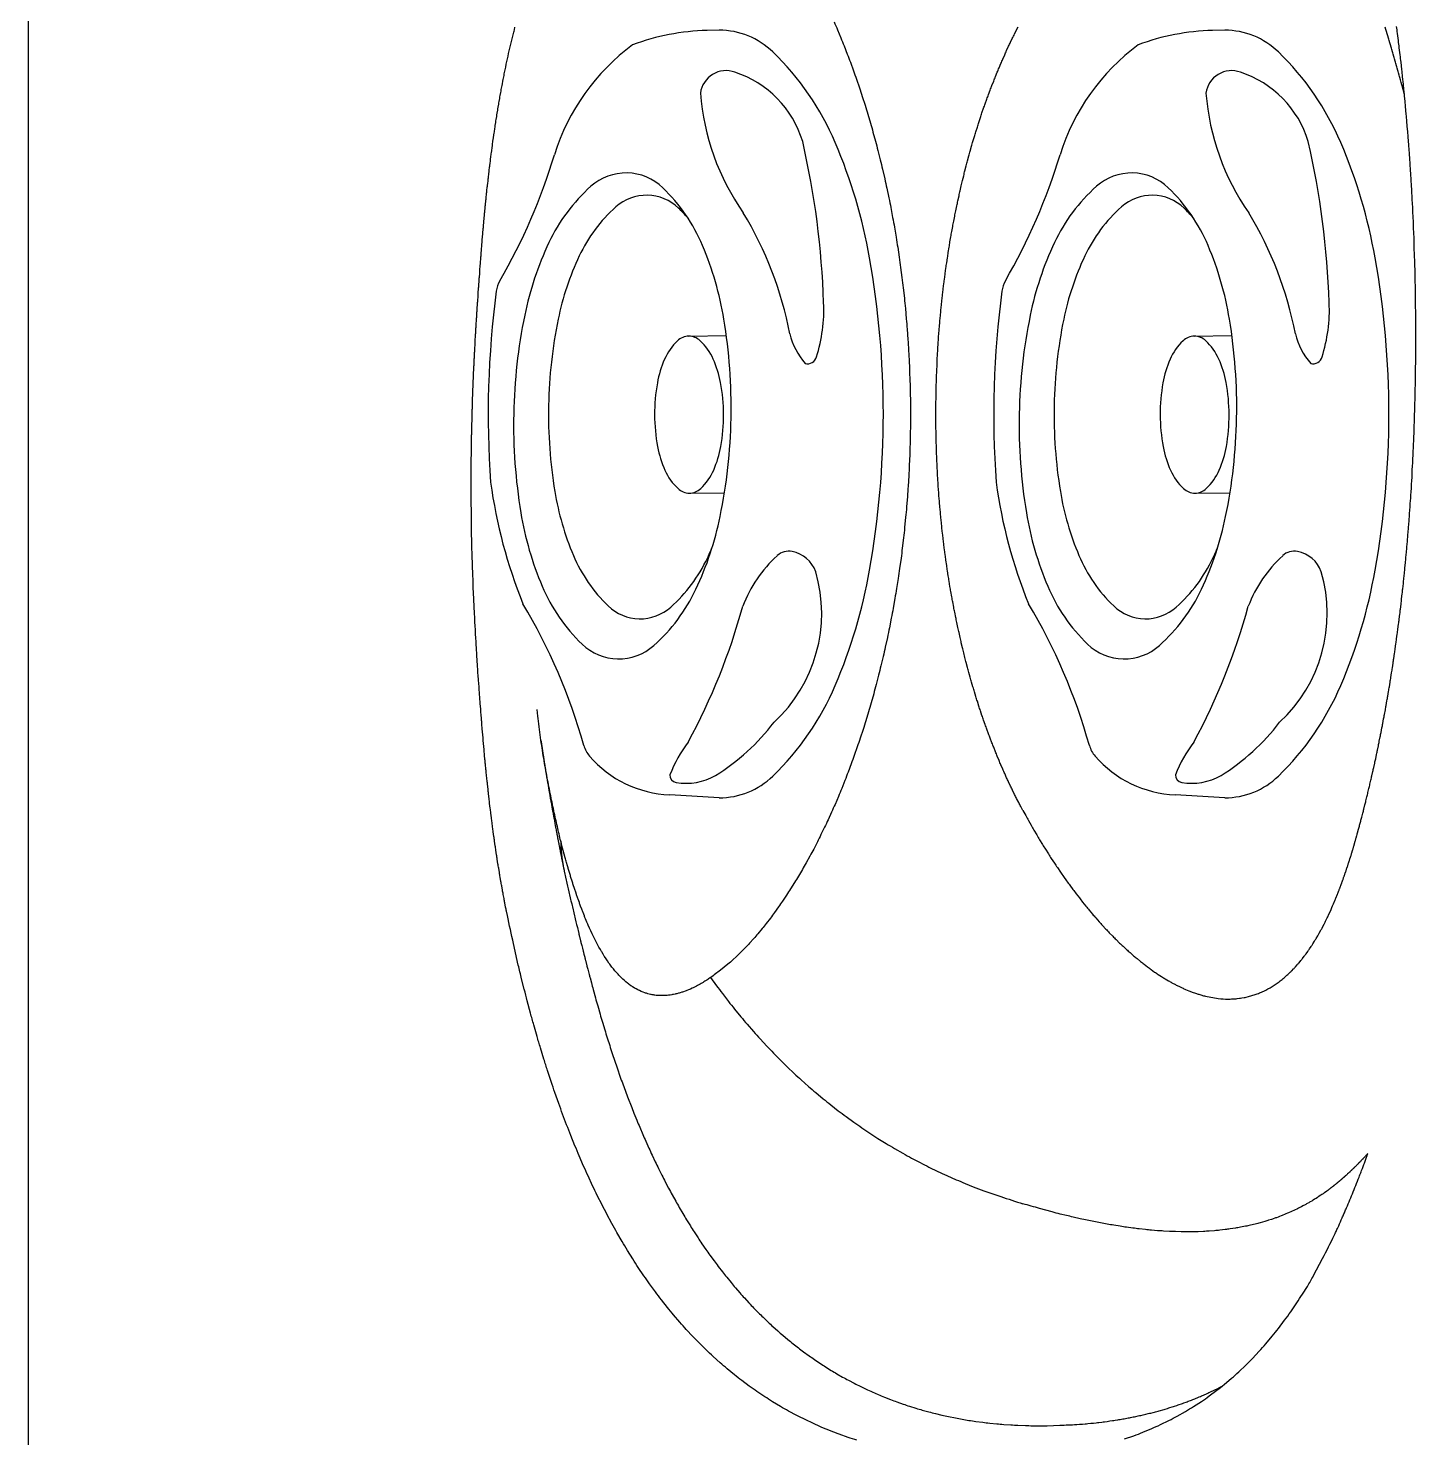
# Model space of a CAD drawing. Extents: x 649 to 723, y 631 to 778.
# Drawn here: x 707.83 to 716.15, y 678.06 to 686.51 of the extents above; entities that cross this region are included whole.
import ezdxf

# ---------------------------------------------------------------- set-up
doc = ezdxf.new("R2010")
doc.units = 0
doc.header["$MEASUREMENT"] = 0
doc.layers.add('1', color=4, linetype='Continuous')
doc.layers.add('204', color=7, linetype='Continuous')

# ---------------------------------------------------------------- blocks, each defined once
blk = doc.blocks.new('STANDARD')
at = {"layer": '1', "color": 2}
for p, q in [((0.9838, 2.3), (1.2802, 2.2819)), ((1.1624, 0.474), (0.9524, 0.4719)), ((1.1661, -0.4662), (0.9409, -0.4712)), ((0.9838, -2.3), (1.0564, -2.2984))]:
    blk.add_line(p, q, dxfattribs=at)
blk.add_lwpolyline([(0.9838, 2.3, 0.194738), (0.6622, 2.1698, 0.099647), (0.2882, 1.6263, 0.057272), (0.0823, 0.9358, 0.043868), (0, 0, 0.043868), (0.0823, -0.9358, 0.057272), (0.2882, -1.6263, 0.099647), (0.6622, -2.1698, 0.194738), (0.9838, -2.3, 0.194738)], format="xyb", dxfattribs=at)
for points in [[(1.5358, -1.4446, 0.188918), (1.7526, -1.3645, 0.101146), (2.0048, -1.0271, 0.059435), (2.1497, -0.5916, 0.045845), (2.2156, -0.0012, 0.045845), (2.1728, 0.5914, 0.059435), (2.0448, 1.0322, 0.101146), (1.806, 1.3791, 0.188918), (1.5924, 1.4676, 0.188918), (1.3756, 1.3875, 0.101146), (1.1234, 1.0501, 0.059435), (0.9784, 0.6147, 0.045845), (0.9126, 0.0242, 0.045845), (0.9554, -0.5684, 0.059435), (1.0834, -1.0092, 0.101146), (1.3222, -1.3561, 0.188918)], [(1.1661, -0.4662, 0.191184), (1.234, -0.439, 0.100578), (1.3118, -0.328, 0.058587), (1.3545, -0.1865, 0.045064), (1.371, 0.0047, 0.045064), (1.353, 0.1957, 0.058587), (1.3091, 0.3369, 0.100578), (1.2305, 0.4473, 0.191184), (1.1624, 0.474, 0.191184), (1.0945, 0.4467, 0.100578), (1.0168, 0.3357, 0.058587), (0.9741, 0.1942, 0.045064), (0.9576, 0.0031, 0.045064), (0.9756, -0.188, 0.058587), (1.0195, -0.3291, 0.100578), (1.098, -0.4395, 0.191184)]]:
    blk.add_lwpolyline(points, format="xyb", close=True, dxfattribs=at)
at = {"layer": '1', "color": 3}
for points in [[(1.414, -1.311, 0.188918), (1.603, -1.2411, 0.101146), (1.8228, -0.9471, 0.059435), (1.9491, -0.5676, 0.045845), (2.0065, -0.0529, 0.045845), (1.9692, 0.4635, 0.059435), (1.8577, 0.8477, 0.101146), (1.6495, 1.1501, 0.188918), (1.4634, 1.2272, 0.188918), (1.2744, 1.1574, 0.101146), (1.0546, 0.8633, 0.010554), (1.0256, 0.7982, 0.045845)], [(1.1723, -1.1755, 0.021992), (1.2279, -1.2338, 0.188918), (1.414, -1.311, 0.188918)]]:
    blk.add_lwpolyline(points, format="xyb", dxfattribs=at)
at = {"layer": '1', "color": 2}
for centre, radius, start, end in [((1.2541, 1.6133), 0.6691, 40.77565, 87.75995), ((1.6337, 1.9407), 0.1679, 15.68498, 40.77565), ((5.1745, 2.9349), 3.5099, 195.68498, 210.81775), ((-0.6516, -0.0012), 3.0334, 7.77612, 22.03331), ((-3.2837, 0.004), 5.6521, 352.47286, 4.11212), ((2.1532, -0.7145), 0.1679, 329.90404, 352.47286), ((5.3779, -2.5834), 3.5592, 149.90404, 163.18483), ((0.7289, -1.1667), 1.3009, 306.49977, 342.69061), ((1.0257, -0.9378), 1.361, 271.29259, 290.51727)]:
    blk.add_arc(centre, radius, start, end, dxfattribs=at)
at = {"layer": '1', "color": 3}
for centre, radius, start, end in [((1.1834, 1.8467), 0.3663, 80.8518, 118.96247), ((1.2353, 2.1649), 0.0439, 357.83411, 81.7245), ((1.7243, 1.0252), 1.349, 122.16897, 142.43552), ((0.568, 2.4306), 0.7597, 322.26635, 339.39398), ((4.5622, 0.1322), 3.857, 151.61636, 164.66232), ((1.2583, 1.1951), 0.8888, 132.7569, 196.30256), ((0.0948, 1.4386), 0.8007, 312.57537, 339.05229), ((0.5826, 1.0083), 0.1881, 199.47515, 259.1487), ((0.5666, 0.925), 0.1033, 259.1487, 312.57537), ((0.4531, -0.3553), 0.0541, 73.58712, 165.66265), ((0.1602, -0.5755), 0.411, 13.29258, 41.4318), ((1.2874, -0.6249), 0.9307, 162.29877, 182.61808), ((2.7308, -0.0601), 2.211, 190.97373, 211.20979), ((5.4173, -0.4995), 5.0624, 181.90158, 192.94063), ((-0.3427, -2.0335), 1.4433, 4.40009, 34.99068), ((1.0851, -1.4508), 0.6287, 196.86234, 251.90472), ((0.9429, -1.9029), 0.1548, 249.9578, 352.6608)]:
    blk.add_arc(centre, radius, start, end, dxfattribs=at)
blk = doc.blocks.new('2010PRODIGY')
at = {"layer": '1'}
blk.add_line((58.8178, 48.2417), (58.8178, 24.9762), dxfattribs=at)
at = {"layer": '204', "color": 3, "linetype": 'Continuous'}
for points in [[(63.6484, 39.0825, -0.002973), (63.6687, 39.0354), (63.6886, 38.9877, -0.00287), (63.7081, 38.9394), (63.7272, 38.8904, -0.002765), (63.746, 38.8408), (63.7644, 38.7905, -0.002704), (63.7823, 38.7396), (63.7999, 38.6882, -0.002643), (63.8171, 38.6361), (63.8338, 38.5835, -0.002592), (63.8501, 38.5303), (63.866, 38.4765, -0.002548), (63.8814, 38.4222), (63.8964, 38.3674, -0.002511), (63.9109, 38.312), (63.925, 38.2562, -0.002481), (63.9386, 38.1998), (63.9517, 38.143, -0.002456), (63.9644, 38.0857), (63.9765, 38.0279, -0.002437), (63.9882, 37.9697), (63.9993, 37.911, -0.002423), (64.0099, 37.8519), (64.02, 37.7924, -0.002414), (64.0296, 37.7325), (64.0386, 37.6723, -0.002409), (64.0472, 37.6116), (64.0551, 37.5506, -0.002399), (64.0625, 37.4893), (64.0693, 37.4277, -0.002373), (64.0755, 37.366), (64.0812, 37.304, -0.002357), (64.0863, 37.2418), (64.0908, 37.1795, -0.00235), (64.0948, 37.117), (64.0981, 37.0544, -0.002351), (64.1009, 36.9917), (64.103, 36.9289, -0.002359), (64.1046, 36.866), (64.1056, 36.8031, -0.002372), (64.106, 36.7402), (64.1057, 36.6773, -0.002367), (64.1049, 36.6143), (64.1035, 36.5515, -0.002351), (64.1015, 36.4887), (64.0989, 36.4259, -0.002348), (64.0957, 36.3633), (64.0919, 36.3008, -0.002351), (64.0876, 36.2385), (64.0826, 36.1763, -0.002362), (64.0771, 36.1143), (64.071, 36.0525, -0.002381), (64.0644, 35.9909), (64.0571, 35.9296, -0.002399), (64.0493, 35.8686), (64.041, 35.8079, -0.002396), (64.0321, 35.7476), (64.0226, 35.6877, -0.002398), (64.0127, 35.6282), (64.0022, 35.569, -0.002406), (63.9912, 35.5103), (63.9797, 35.452, -0.002418), (63.9677, 35.3941), (63.9552, 35.3366, -0.002436), (63.9422, 35.2797), (63.9287, 35.2231, -0.00246), (63.9148, 35.1671), (63.9004, 35.1116, -0.00249), (63.8855, 35.0566), (63.8702, 35.0021, -0.002527), (63.8544, 34.9481), (63.8382, 34.8947, -0.002571), (63.8216, 34.8419), (63.8045, 34.7896, -0.002623), (63.7871, 34.7379), (63.7692, 34.6869, -0.002684), (63.7509, 34.6364), (63.7322, 34.5866, -0.002754), (63.7132, 34.5374), (63.6937, 34.4888, -0.002828), (63.6739, 34.4409), (63.6537, 34.3938, -0.002896), (63.6332, 34.3473), (63.6124, 34.3016, -0.002984), (63.5912, 34.2566), (63.5697, 34.2123, -0.003086), (63.548, 34.1688), (63.5259, 34.1261, -0.003205), (63.5035, 34.0842), (63.4809, 34.0431, -0.003343), (63.458, 34.0029), (63.4348, 33.9635, -0.003503), (63.4114, 33.9249), (63.3878, 33.8872, -0.003686), (63.3639, 33.8504), (63.3399, 33.8145, -0.003898), (63.3156, 33.7795), (63.2911, 33.7454, -0.004139), (63.2665, 33.7122), (63.2417, 33.6801, -0.004427), (63.2167, 33.6489), (63.1915, 33.6186, -0.004711), (63.1662, 33.5894), (63.141, 33.5614, -0.005214), (63.1153, 33.5341), (63.0888, 33.5073, -0.005154), (63.0639, 33.4829), (63.0413, 33.4612, -0.007658), (63.0121, 33.436), (62.967, 33.4003, -0.007518), (62.9078, 33.3555)], [(67.1349, 37.1963), (67.1348, 37.2451, 0.000746), (67.1346, 37.2939), (67.1342, 37.3426, 0.000747), (67.1337, 37.3913), (67.133, 37.4399, 0.00075), (67.1322, 37.4886), (67.1313, 37.5371, 0.000754), (67.1302, 37.5856), (67.1289, 37.6341, 0.000759), (67.1275, 37.6825), (67.126, 37.7308, 0.000765), (67.1243, 37.779), (67.1225, 37.8272, 0.000771), (67.1205, 37.8752), (67.1184, 37.9232, 0.000776), (67.1161, 37.971), (67.1137, 38.0187, 0.000781), (67.1111, 38.0661), (67.1085, 38.1134, 0.000795), (67.1056, 38.1605), (67.1027, 38.2074, 0.000809), (67.0995, 38.2541), (67.0963, 38.3006, 0.000824), (67.0929, 38.3469), (67.0894, 38.393, 0.000841), (67.0857, 38.4389), (67.0819, 38.4846, 0.000859), (67.0779, 38.53), (67.0738, 38.5752, 0.000878), (67.0696, 38.6202), (67.0652, 38.665, 0.000899), (67.0607, 38.7095), (67.056, 38.7537, 0.000922), (67.0512, 38.7977), (67.0463, 38.8415, 0.000946), (67.0412, 38.885), (67.036, 38.9282, 0.000972), (67.0307, 38.9712), (67.0252, 39.0139, 0.001), (67.0195, 39.0563)], [(67.0669, 38.6477), (67.063, 38.6624, 0.000347), (67.0591, 38.6771), (67.0552, 38.6916, 0.000352), (67.0513, 38.7062), (67.0474, 38.7207, 0.000356), (67.0435, 38.7351), (67.0395, 38.7495, 0.000361), (67.0356, 38.7638), (67.0316, 38.7781, 0.000366), (67.0277, 38.7923), (67.0237, 38.8065, 0.000371), (67.0197, 38.8206), (67.0158, 38.8346, 0.000377), (67.0118, 38.8486), (67.0078, 38.8626, 0.000382), (67.0038, 38.8765), (66.9998, 38.8903, 0.000388), (66.9957, 38.9041), (66.9917, 38.9178, 0.000396), (66.9877, 38.9314), (66.9837, 38.945, 0.000411), (66.9796, 38.9585), (66.9756, 38.9719, 0.000426), (66.9716, 38.9852), (66.9675, 38.9985, 0.000442), (66.9635, 39.0117), (66.9595, 39.0248, 0.000459), (66.9554, 39.0378), (66.9514, 39.0508, 0.000476)], [(61.5396, 37.7746), (61.5414, 37.7966, -0.000423), (61.5432, 37.8184), (61.5451, 37.8401, -0.000431), (61.547, 37.8617), (61.5489, 37.8832, -0.000441), (61.5508, 37.9046), (61.5528, 37.9259, -0.000451), (61.5548, 37.9471), (61.5568, 37.9682, -0.000461), (61.5589, 37.9892), (61.561, 38.0101, -0.000471), (61.5631, 38.0309), (61.5653, 38.0515, -0.000482), (61.5675, 38.0721), (61.5697, 38.0925, -0.000492), (61.5719, 38.1129), (61.5742, 38.1332, -0.000503), (61.5765, 38.1533), (61.5788, 38.1734, -0.000514), (61.5812, 38.1933), (61.5836, 38.2131, -0.000526), (61.586, 38.2329), (61.5885, 38.2525, -0.000537), (61.5909, 38.2721), (61.5935, 38.2915, -0.000549), (61.596, 38.3108), (61.5986, 38.3301, -0.000561), (61.6012, 38.3492), (61.6038, 38.3682, -0.000573), (61.6065, 38.3872), (61.6092, 38.406, -0.000586), (61.6119, 38.4247), (61.6147, 38.4434, -0.000599), (61.6175, 38.4619), (61.6203, 38.4804, -0.000612), (61.6232, 38.4987), (61.6261, 38.517, -0.000625), (61.629, 38.5351), (61.6319, 38.5532, -0.000638), (61.6349, 38.5711), (61.6379, 38.589, -0.000652), (61.641, 38.6067), (61.644, 38.6244, -0.000666), (61.6472, 38.642), (61.6503, 38.6595, -0.00068), (61.6535, 38.6769), (61.6567, 38.6941, -0.000695), (61.6599, 38.7113), (61.6632, 38.7284, -0.000709), (61.6665, 38.7454), (61.6698, 38.7624, -0.000724), (61.6732, 38.7792), (61.6766, 38.7959, -0.00074), (61.6801, 38.8125), (61.6835, 38.8291, -0.000755), (61.687, 38.8455), (61.6906, 38.8619, -0.000771), (61.6941, 38.8782), (61.6977, 38.8943, -0.000787), (61.7014, 38.9104), (61.705, 38.9264, -0.000803), (61.7087, 38.9423), (61.7125, 38.9581, -0.000819), (61.7163, 38.9739), (61.7201, 38.9895, -0.000835), (61.7239, 39.005), (61.7278, 39.0205, -0.000854), (61.7317, 39.0359), (61.7356, 39.0512, -0.000864)], [(64.7804, 34.3562), (64.7676, 34.3801, -0.002099), (64.755, 34.4043), (64.7425, 34.4286, -0.002067), (64.7302, 34.4532), (64.718, 34.4779, -0.002021), (64.706, 34.5028), (64.6941, 34.5279, -0.00198), (64.6824, 34.5533), (64.6709, 34.5788, -0.00194), (64.6595, 34.6045), (64.6482, 34.6304, -0.001901), (64.6371, 34.6564), (64.6262, 34.6827, -0.001863), (64.6154, 34.7091), (64.6048, 34.7357, -0.001827), (64.5943, 34.7625), (64.584, 34.7895, -0.001791), (64.5738, 34.8167), (64.5638, 34.844, -0.001757), (64.554, 34.8715), (64.5443, 34.8992, -0.001724), (64.5347, 34.927), (64.5253, 34.955, -0.001692), (64.5161, 34.9832), (64.507, 35.0115, -0.001661), (64.4981, 35.04), (64.4893, 35.0687, -0.00163), (64.4807, 35.0975), (64.4723, 35.1264, -0.001602), (64.464, 35.1555), (64.4559, 35.1847, -0.001575), (64.448, 35.2141), (64.4402, 35.2435, -0.00155), (64.4326, 35.2731), (64.4251, 35.3028, -0.001525), (64.4178, 35.3327), (64.4107, 35.3627, -0.001502), (64.4037, 35.3928), (64.3969, 35.423, -0.001479), (64.3902, 35.4533), (64.3838, 35.4837, -0.001458), (64.3774, 35.5143), (64.3713, 35.5449, -0.001437), (64.3653, 35.5757), (64.3594, 35.6066, -0.001418), (64.3538, 35.6376), (64.3482, 35.6687, -0.0014), (64.3429, 35.6998), (64.3377, 35.7311, -0.001382), (64.3327, 35.7625), (64.3278, 35.794, -0.001366), (64.3231, 35.8255), (64.3186, 35.8572, -0.00135), (64.3142, 35.8889), (64.31, 35.9208, -0.001337), (64.3059, 35.9527), (64.3021, 35.9846, -0.001327), (64.2984, 36.0167), (64.2948, 36.0487, -0.001315), (64.2914, 36.0809), (64.2882, 36.1131, -0.001305), (64.2851, 36.1454), (64.2822, 36.1777, -0.001295), (64.2795, 36.21), (64.277, 36.2425, -0.001287), (64.2746, 36.2749), (64.2723, 36.3074, -0.001279), (64.2703, 36.34), (64.2684, 36.3726, -0.001272), (64.2666, 36.4052), (64.2651, 36.4378, -0.001267), (64.2636, 36.4705), (64.2624, 36.5032, -0.001263), (64.2613, 36.5359), (64.2604, 36.5686, -0.00126), (64.2597, 36.6013), (64.2591, 36.6341, -0.001258), (64.2587, 36.6668), (64.2584, 36.6996, -0.001256), (64.2584, 36.7324), (64.2585, 36.7651, -0.001255), (64.2587, 36.7979), (64.2591, 36.8307, -0.001253), (64.2597, 36.8634), (64.2604, 36.8961, -0.001256), (64.2614, 36.9289), (64.2624, 36.9615, -0.00126), (64.2637, 36.9942), (64.2651, 37.0268, -0.001264), (64.2666, 37.0594), (64.2684, 37.092, -0.00127), (64.2703, 37.1245), (64.2723, 37.157, -0.001276), (64.2746, 37.1894), (64.277, 37.2218, -0.001283), (64.2795, 37.2542), (64.2822, 37.2865, -0.001291), (64.2851, 37.3188), (64.2882, 37.351, -0.0013), (64.2914, 37.3831), (64.2948, 37.4153, -0.001309), (64.2983, 37.4473), (64.302, 37.4793, -0.00132), (64.3059, 37.5112), (64.31, 37.5431, -0.001331), (64.3142, 37.5749), (64.3185, 37.6066, -0.001343), (64.3231, 37.6383), (64.3278, 37.6699, -0.001356), (64.3327, 37.7014), (64.3377, 37.7328, -0.001374), (64.3429, 37.7641), (64.3482, 37.7953, -0.001391), (64.3537, 37.8264), (64.3594, 37.8574, -0.001409), (64.3653, 37.8883), (64.3713, 37.9191, -0.001428), (64.3774, 37.9498), (64.3838, 37.9804, -0.001448), (64.3903, 38.0108), (64.3969, 38.0412, -0.001469), (64.4037, 38.0714), (64.4107, 38.1015, -0.00149), (64.4178, 38.1315), (64.4251, 38.1613, -0.001513), (64.4326, 38.1911), (64.4402, 38.2207, -0.001537), (64.448, 38.2502), (64.456, 38.2795, -0.001563), (64.4641, 38.3087), (64.4724, 38.3378, -0.001589), (64.4808, 38.3667), (64.4894, 38.3955, -0.001616), (64.4982, 38.4242), (64.5071, 38.4527, -0.001647), (64.5161, 38.481), (64.5254, 38.5092, -0.001676), (64.5347, 38.5372), (64.5443, 38.565, -0.001708), (64.554, 38.5927), (64.5638, 38.6201, -0.00174), (64.5738, 38.6475), (64.584, 38.6746, -0.001774), (64.5943, 38.7016), (64.6048, 38.7284, -0.001807), (64.6154, 38.755), (64.6262, 38.7814, -0.001848), (64.6371, 38.8077), (64.6482, 38.8338, -0.001869), (64.6595, 38.8596), (64.6707, 38.8851, -0.001964), (64.6824, 38.9108), (64.6945, 38.9369, -0.001817), (64.706, 38.9613), (64.7164, 38.9832, -0.002602), (64.7302, 39.0109), (64.7518, 39.0531, -0.002266)], [(61.473, 36.31), (61.473, 36.3358, -0.00044), (61.473, 36.3616), (61.4732, 36.3874, -0.00044), (61.4733, 36.4132), (61.4735, 36.439, -0.000435), (61.4738, 36.4648), (61.4741, 36.4906, -0.000431), (61.4744, 36.5163), (61.4748, 36.5421, -0.000428), (61.4752, 36.5679), (61.4757, 36.5936, -0.000424), (61.4762, 36.6193), (61.4768, 36.645, -0.000421), (61.4774, 36.6707), (61.478, 36.6964, -0.000417), (61.4787, 36.7221), (61.4794, 36.7477, -0.000414), (61.4802, 36.7734), (61.481, 36.799, -0.000411), (61.4819, 36.8246), (61.4828, 36.8501, -0.000415), (61.4837, 36.8756), (61.4847, 36.901, -0.000406), (61.4857, 36.9263), (61.4867, 36.9515, -0.000393), (61.4878, 36.9767), (61.4889, 37.0017, -0.000381), (61.4901, 37.0267), (61.4913, 37.0516, -0.000369), (61.4925, 37.0764), (61.4938, 37.1011, -0.000356), (61.495, 37.1257), (61.4964, 37.1502, -0.000344), (61.4977, 37.1747), (61.4991, 37.199, -0.000331), (61.5005, 37.2233), (61.5019, 37.2474, -0.000318), (61.5033, 37.2715), (61.5048, 37.2954, -0.000305), (61.5063, 37.3193), (61.5078, 37.3431, -0.000292), (61.5093, 37.3667), (61.5109, 37.3903, -0.000279), (61.5125, 37.4138), (61.5141, 37.4371, -0.000265), (61.5157, 37.4604), (61.5173, 37.4836, -0.000252), (61.5189, 37.5066), (61.5206, 37.5296, -0.000237), (61.5223, 37.5524), (61.524, 37.5749, -0.000228), (61.5257, 37.5977), (61.5274, 37.6209, -0.000196), (61.5291, 37.6426), (61.5306, 37.6622, -0.000249), (61.5326, 37.6871), (61.5356, 37.7251, -0.000194), (61.5396, 37.7746)], [(66.7855, 34.2223), (66.7919, 34.2459, 0.00031), (66.7983, 34.2696), (66.8047, 34.2935, 0.000298), (66.8111, 34.3175), (66.8174, 34.3416, 0.001303), (66.8236, 34.3659), (66.8298, 34.3903, 0.000614), (66.8359, 34.4148), (66.842, 34.4395, 0.000827), (66.848, 34.4642), (66.854, 34.4891, 0.000768), (66.8599, 34.5142), (66.8658, 34.5393, 0.000776), (66.8716, 34.5646), (66.8773, 34.5901, 0.000767), (66.883, 34.6156), (66.8887, 34.6413, 0.000763), (66.8943, 34.6671), (66.8998, 34.6931, 0.000757), (66.9053, 34.7191), (66.9108, 34.7454, 0.000752), (66.9162, 34.7717), (66.9215, 34.7982, 0.000747), (66.9268, 34.8248), (66.932, 34.8515, 0.000741), (66.9371, 34.8784), (66.9422, 34.9054, 0.000736), (66.9473, 34.9325), (66.9523, 34.9598, 0.00073), (66.9572, 34.9872), (66.962, 35.0148, 0.000725), (66.9669, 35.0424), (66.9716, 35.0703, 0.00072), (66.9763, 35.0982), (66.9809, 35.1263, 0.000714), (66.9855, 35.1545), (66.99, 35.1829, 0.000709), (66.9944, 35.2114), (66.9988, 35.24, 0.000704), (67.0031, 35.2688), (67.0074, 35.2977, 0.000699), (67.0116, 35.3267), (67.0157, 35.3559, 0.000693), (67.0198, 35.3852), (67.0238, 35.4147, 0.000688), (67.0277, 35.4443), (67.0316, 35.474, 0.000683), (67.0354, 35.5039), (67.0392, 35.534, 0.000678), (67.0429, 35.5641), (67.0465, 35.5944, 0.000672), (67.05, 35.6249), (67.0535, 35.6555, 0.000667), (67.0569, 35.6862), (67.0603, 35.7171, 0.000662), (67.0635, 35.7481), (67.0668, 35.7793, 0.000657), (67.0699, 35.8106), (67.073, 35.842, 0.000652), (67.076, 35.8736), (67.0789, 35.9053, 0.000647), (67.0818, 35.9372), (67.0846, 35.9692, 0.000642), (67.0873, 36.0014), (67.0899, 36.0337, 0.000635), (67.0925, 36.0661), (67.095, 36.0985, 0.000626), (67.0974, 36.131), (67.0998, 36.1636, 0.000618), (67.102, 36.1962), (67.1042, 36.2288, 0.000612), (67.1063, 36.2615), (67.1083, 36.2942, 0.000605), (67.1103, 36.327), (67.1122, 36.3599, 0.000598), (67.114, 36.3927), (67.1157, 36.4257, 0.000591), (67.1173, 36.4587), (67.1189, 36.4917, 0.000585), (67.1204, 36.5248), (67.1218, 36.5579, 0.000578), (67.1232, 36.5911), (67.1245, 36.6243, 0.000572), (67.1257, 36.6576), (67.1268, 36.6909, 0.000565), (67.1278, 36.7243), (67.1288, 36.7577, 0.00056), (67.1297, 36.7912), (67.1305, 36.8247, 0.000549), (67.1313, 36.8582), (67.132, 36.8916, 0.000559), (67.1326, 36.9255), (67.1331, 36.9602, 0.0005), (67.1336, 36.9929), (67.134, 37.0225, 0.000698), (67.1343, 37.0605), (67.1346, 37.1193, 0.000578), (67.1349, 37.1963)], [(61.5396, 34.8454), (61.5372, 34.8747, -0.000234), (61.5348, 34.9045), (61.5324, 34.9347, -0.000222), (61.53, 34.9653), (61.5276, 34.9963, -0.000277), (61.5252, 35.0276), (61.5228, 35.0594, -0.000312), (61.5205, 35.0916), (61.5181, 35.1241, -0.000349), (61.5158, 35.1571), (61.5135, 35.1904, -0.000383), (61.5112, 35.2241), (61.509, 35.2582, -0.000415), (61.5067, 35.2926), (61.5046, 35.3275, -0.000446), (61.5024, 35.3627), (61.5003, 35.3982, -0.000475), (61.4983, 35.4341), (61.4963, 35.4704, -0.000503), (61.4944, 35.507), (61.4925, 35.544, -0.00053), (61.4907, 35.5814), (61.4889, 35.619, -0.000556), (61.4873, 35.6571), (61.4857, 35.6955, -0.00058), (61.4841, 35.7342), (61.4827, 35.7732, -0.000606), (61.4813, 35.8126), (61.4801, 35.8524, -0.000623), (61.4789, 35.8923), (61.4778, 35.9323, -0.000669), (61.4768, 35.9733), (61.4759, 36.0157, -0.000619), (61.4752, 36.0557), (61.4745, 36.0919, -0.000926), (61.474, 36.1392), (61.4734, 36.2129, -0.000788), (61.473, 36.31)], [(61.6898, 33.7283), (61.6847, 33.7532, -0.001027), (61.6797, 33.7782), (61.6748, 33.8034, -0.001002), (61.6699, 33.8288), (61.6652, 33.8543, -0.000964), (61.6604, 33.88), (61.6558, 33.9059, -0.000931), (61.6512, 33.9319), (61.6467, 33.9581, -0.000899), (61.6423, 33.9845), (61.6379, 34.0111, -0.000868), (61.6336, 34.0378), (61.6294, 34.0646, -0.000839), (61.6252, 34.0916), (61.6211, 34.1188, -0.000811), (61.6171, 34.1462), (61.6131, 34.1736, -0.000784), (61.6093, 34.2013), (61.6054, 34.2291, -0.000759), (61.6017, 34.257), (61.598, 34.2851, -0.000735), (61.5943, 34.3134), (61.5908, 34.3417, -0.000712), (61.5872, 34.3703), (61.5838, 34.399, -0.000689), (61.5804, 34.4278), (61.5771, 34.4567, -0.000669), (61.5739, 34.4858), (61.5707, 34.5151, -0.000643), (61.5675, 34.5444), (61.5645, 34.5737, -0.000643), (61.5615, 34.6036), (61.5584, 34.6343, -0.000564), (61.5556, 34.6633), (61.5531, 34.6895, -0.000775), (61.55, 34.7235), (61.5455, 34.7761, -0.000624), (61.5396, 34.8454)], [(61.8919, 34.7745), (61.8929, 34.7673, 0.000251), (61.894, 34.7601), (61.895, 34.7529, 0.000252), (61.896, 34.7458), (61.8971, 34.7386, 0.000189), (61.8982, 34.7314), (61.8992, 34.7242, 0.000214), (61.9003, 34.717), (61.9014, 34.7098, 0.000208), (61.9025, 34.7026), (61.9035, 34.6955, 0.000197), (61.9046, 34.6883), (61.9057, 34.6811, 0.000187), (61.9068, 34.6739), (61.908, 34.6668, 0.000179), (61.9091, 34.6596), (61.9102, 34.6524, 0.000177), (61.9113, 34.6452), (61.9125, 34.6381, 0.000176), (61.9136, 34.6309), (61.9147, 34.6237, 0.000174), (61.9159, 34.6166), (61.917, 34.6094, 0.000173), (61.9182, 34.6022), (61.9193, 34.5951, 0.000172), (61.9205, 34.5879), (61.9217, 34.5808, 0.00017), (61.9229, 34.5736), (61.924, 34.5665, 0.000166), (61.9252, 34.5593), (61.9264, 34.5522, 0.000162), (61.9276, 34.545), (61.9288, 34.5379, 0.000158), (61.93, 34.5307), (61.9312, 34.5236, 0.000154), (61.9324, 34.5165), (61.9336, 34.5093, 0.00015), (61.9348, 34.5022), (61.9361, 34.4951, 0.000146), (61.9373, 34.488), (61.9385, 34.4808, 0.000142), (61.9397, 34.4737), (61.941, 34.4666, 0.000138), (61.9422, 34.4595), (61.9435, 34.4524, 0.000134), (61.9447, 34.4453), (61.946, 34.4382, 0.00013), (61.9472, 34.4311), (61.9485, 34.424, 0.000126), (61.9497, 34.4169), (61.951, 34.4098, 0.000122), (61.9522, 34.4028), (61.9535, 34.3957, 0.000118), (61.9548, 34.3886), (61.956, 34.3816, 0.000114), (61.9573, 34.3745), (61.9586, 34.3674, 0.000111), (61.9599, 34.3604), (61.9611, 34.3534, 0.00011), (61.9624, 34.3463), (61.9637, 34.3393, 0.00011), (61.965, 34.3323), (61.9663, 34.3252, 0.000109), (61.9676, 34.3182), (61.9689, 34.3112, 0.000109), (61.9702, 34.3042), (61.9715, 34.2972, 0.000108), (61.9728, 34.2902), (61.9741, 34.2832, 0.000108), (61.9754, 34.2763), (61.9767, 34.2693, 0.000108), (61.978, 34.2624), (61.9793, 34.2554, 0.000108), (61.9806, 34.2485), (61.9819, 34.2415, 0.000107), (61.9832, 34.2346), (61.9845, 34.2277, 0.000107), (61.9858, 34.2208), (61.9871, 34.2139, 0.000107), (61.9885, 34.2071), (61.9898, 34.2002, 0.000107), (61.9911, 34.1933), (61.9924, 34.1865, 0.000107), (61.9937, 34.1796), (61.9951, 34.1728, 0.000107), (61.9964, 34.166), (61.9977, 34.1592, 0.000107), (61.999, 34.1524), (62.0003, 34.1457, 0.000107), (62.0017, 34.1389), (62.003, 34.1321, 0.000107), (62.0043, 34.1254), (62.0056, 34.1187, 0.000108), (62.007, 34.112), (62.0083, 34.1053, 0.000108), (62.0096, 34.0986), (62.0109, 34.092, 0.000109), (62.0123, 34.0853), (62.0136, 34.0787, 0.000108), (62.0149, 34.0721), (62.0162, 34.0655, 0.000112), (62.0176, 34.0589), (62.0189, 34.0521, 0.000102), (62.0202, 34.0457), (62.0214, 34.04, 0.000143), (62.0228, 34.0327), (62.0251, 34.0215, 0.000122), (62.0281, 34.0068)], [(64.7804, 34.3562), (64.7965, 34.3266, 0.001982), (64.8127, 34.2973), (64.8293, 34.2681, 0.001994), (64.846, 34.239), (64.8629, 34.2102, 0.002036), (64.88, 34.1816), (64.8973, 34.1532, 0.002079), (64.9148, 34.125), (64.9324, 34.0971, 0.002131), (64.9503, 34.0694), (64.9683, 34.042, 0.002191), (64.9865, 34.0148), (65.0049, 33.9879, 0.002259), (65.0234, 33.9613), (65.0421, 33.935, 0.002337), (65.061, 33.909), (65.08, 33.8833, 0.002425), (65.0991, 33.858), (65.1184, 33.833, 0.002524), (65.1378, 33.8083), (65.1574, 33.784, 0.002634), (65.1771, 33.7601), (65.1969, 33.7365, 0.002757), (65.2168, 33.7133), (65.2369, 33.6906, 0.002894), (65.257, 33.6682), (65.2773, 33.6463, 0.003047), (65.2977, 33.6247), (65.3182, 33.6037, 0.003216), (65.3388, 33.583), (65.3594, 33.5629, 0.003403), (65.3802, 33.5431), (65.401, 33.5239, 0.003609), (65.422, 33.5052), (65.443, 33.487, 0.003839), (65.464, 33.4692), (65.4852, 33.452, 0.004081), (65.5064, 33.4354), (65.5275, 33.4193, 0.004322), (65.5486, 33.4039), (65.5696, 33.3891, 0.004603), (65.5905, 33.3749), (65.6113, 33.3614, 0.004918), (65.6321, 33.3486), (65.6527, 33.3363, 0.005254), (65.6733, 33.3247), (65.6938, 33.3138, 0.005627), (65.7142, 33.3035), (65.7345, 33.2938, 0.005962), (65.7547, 33.2848), (65.7746, 33.2765, 0.006534), (65.7947, 33.2688), (65.8152, 33.2616, 0.006343), (65.8344, 33.2553), (65.8517, 33.2499, 0.009267), (65.8737, 33.2444), (65.9071, 33.2379, 0.008617), (65.9508, 33.2305)], [(66.6461, 33.8083), (66.6475, 33.8116, 0.000349), (66.6489, 33.8149), (66.6503, 33.8182, 0.000346), (66.6517, 33.8216), (66.653, 33.8249, 0.000345), (66.6544, 33.8283), (66.6558, 33.8316, 0.000343), (66.6571, 33.835), (66.6585, 33.8384, 0.000341), (66.6599, 33.8418), (66.6612, 33.8452, 0.000339), (66.6626, 33.8486), (66.6639, 33.852, 0.000338), (66.6653, 33.8555), (66.6666, 33.8589, 0.000336), (66.668, 33.8623), (66.6693, 33.8658, 0.000334), (66.6707, 33.8693), (66.672, 33.8727, 0.000332), (66.6734, 33.8762), (66.6747, 33.8797, 0.000329), (66.6761, 33.8832), (66.6774, 33.8867, 0.000326), (66.6787, 33.8902), (66.6801, 33.8937, 0.000324), (66.6814, 33.8972), (66.6827, 33.9008, 0.000321), (66.6841, 33.9043), (66.6854, 33.9079, 0.000319), (66.6867, 33.9114), (66.688, 33.915, 0.000316), (66.6893, 33.9186), (66.6907, 33.9222, 0.000313), (66.692, 33.9258), (66.6933, 33.9294, 0.000311), (66.6946, 33.933), (66.6959, 33.9366, 0.000309), (66.6972, 33.9402), (66.6985, 33.9439, 0.000306), (66.6998, 33.9475), (66.7011, 33.9512, 0.000304), (66.7024, 33.9548), (66.7037, 33.9585, 0.000301), (66.705, 33.9622), (66.7063, 33.9659, 0.000299), (66.7076, 33.9695), (66.7089, 33.9732, 0.000297), (66.7101, 33.977), (66.7114, 33.9807, 0.000294), (66.7127, 33.9844), (66.714, 33.9881, 0.000292), (66.7153, 33.9919), (66.7165, 33.9956, 0.00029), (66.7178, 33.9994), (66.7191, 34.0032, 0.000288), (66.7203, 34.0069), (66.7216, 34.0107, 0.000286), (66.7229, 34.0145), (66.7241, 34.0183, 0.000283), (66.7254, 34.0221), (66.7266, 34.0259, 0.000281), (66.7279, 34.0297), (66.7291, 34.0336, 0.000279), (66.7304, 34.0374), (66.7316, 34.0412, 0.000277), (66.7329, 34.0451), (66.7341, 34.049, 0.000275), (66.7354, 34.0528), (66.7366, 34.0567, 0.000273), (66.7379, 34.0606), (66.7391, 34.0645, 0.000271), (66.7403, 34.0684), (66.7416, 34.0723, 0.000269), (66.7428, 34.0762), (66.744, 34.0801, 0.000267), (66.7452, 34.0841), (66.7465, 34.088, 0.000265), (66.7477, 34.092), (66.7489, 34.0959, 0.000263), (66.7501, 34.0999), (66.7513, 34.1039, 0.000261), (66.7525, 34.1078), (66.7537, 34.1118, 0.000259), (66.7549, 34.1158), (66.7561, 34.1198, 0.000258), (66.7574, 34.1238), (66.7585, 34.1278, 0.000256), (66.7597, 34.1319), (66.7609, 34.1359, 0.000254), (66.7621, 34.1399), (66.7633, 34.144, 0.000252), (66.7645, 34.148), (66.7657, 34.1521, 0.00025), (66.7669, 34.1562), (66.7681, 34.1603, 0.000248), (66.7692, 34.1643), (66.7704, 34.1684, 0.000246), (66.7716, 34.1725), (66.7728, 34.1767, 0.000241), (66.7739, 34.1808), (66.7751, 34.1849, 0.000246), (66.7763, 34.189), (66.7775, 34.1933, 0.00022), (66.7786, 34.1973), (66.7796, 34.2009, 0.000306), (66.7809, 34.2056), (66.7829, 34.2128, 0.000253), (66.7855, 34.2223)], [(62.0097, 34.1736), (62.0098, 34.1693, 0.001121), (62.0099, 34.165), (62.01, 34.1607, 0.001126), (62.0102, 34.1565), (62.0103, 34.1522, 0.001128), (62.0105, 34.1479), (62.0107, 34.1437, 0.00113), (62.011, 34.1394), (62.0112, 34.1352, 0.001132), (62.0115, 34.131), (62.0118, 34.1267, 0.001134), (62.0121, 34.1225), (62.0124, 34.1183, 0.001135), (62.0127, 34.1141), (62.0131, 34.1099, 0.001137), (62.0135, 34.1057), (62.0139, 34.1015, 0.001138), (62.0143, 34.0973), (62.0147, 34.0931, 0.001139), (62.0152, 34.089), (62.0156, 34.0848, 0.00114), (62.0161, 34.0806), (62.0166, 34.0765, 0.001141), (62.0172, 34.0723), (62.0177, 34.0682, 0.001141), (62.0183, 34.064), (62.0189, 34.0599, 0.001145), (62.0195, 34.0558), (62.0201, 34.0517, 0.001135), (62.0207, 34.0476), (62.0214, 34.0435, 0.00117), (62.0221, 34.0393), (62.0228, 34.0351, 0.00106), (62.0235, 34.0312), (62.0241, 34.0276, 0.001492), (62.025, 34.023), (62.0263, 34.016, 0.001258), (62.0281, 34.0068)], [(62.5136, 33.2644), (62.5029, 33.2684, -0.008925), (62.4923, 33.2727), (62.4817, 33.2774, -0.008737), (62.4713, 33.2826), (62.461, 33.2881, -0.008399), (62.4507, 33.2941), (62.4406, 33.3004, -0.008018), (62.4305, 33.3072), (62.4206, 33.3143, -0.007588), (62.4107, 33.3218), (62.4009, 33.3297, -0.007135), (62.3913, 33.3381), (62.3816, 33.3468, -0.006671), (62.3721, 33.3559), (62.3627, 33.3653, -0.006211), (62.3533, 33.3752), (62.3441, 33.3855, -0.005763), (62.3349, 33.3961), (62.3258, 33.4072, -0.005334), (62.3168, 33.4186), (62.3078, 33.4304, -0.004929), (62.2989, 33.4426), (62.2901, 33.4551, -0.004549), (62.2814, 33.4681), (62.2728, 33.4814, -0.004197), (62.2642, 33.4951), (62.2557, 33.5092, -0.003871), (62.2473, 33.5237), (62.2389, 33.5385, -0.003571), (62.2306, 33.5537), (62.2224, 33.5693, -0.003295), (62.2142, 33.5853), (62.2061, 33.6016, -0.003038), (62.1981, 33.6183), (62.1902, 33.6354, -0.002798), (62.1823, 33.6528), (62.1744, 33.6705, -0.002586), (62.1667, 33.6887), (62.159, 33.7072, -0.002392), (62.1513, 33.726), (62.1437, 33.7452, -0.002214), (62.1362, 33.7647), (62.1287, 33.7846, -0.002052), (62.1213, 33.8048), (62.114, 33.8253, -0.001902), (62.1067, 33.8462), (62.0994, 33.8675, -0.00177), (62.0923, 33.8891), (62.0851, 33.911, -0.00163), (62.078, 33.9332), (62.071, 33.9556, -0.001564), (62.064, 33.9787), (62.0568, 34.0027, -0.001311), (62.0502, 34.0255), (62.0441, 34.0462, -0.001747), (62.0365, 34.0736), (62.0249, 34.1166, -0.001314), (62.0097, 34.1736)], [(62.0281, 34.0068), (62.0282, 34.0064, 0.000097), (62.0283, 34.0061), (62.0283, 34.0058, 0.000097), (62.0284, 34.0055), (62.0285, 34.0052, 0.000096), (62.0285, 34.0048), (62.0286, 34.0045, 0.000095), (62.0287, 34.0042), (62.0287, 34.0039, 0.000095), (62.0288, 34.0035), (62.0289, 34.0032, 0.000094), (62.0289, 34.0029), (62.029, 34.0026, 0.000093), (62.0291, 34.0022), (62.0291, 34.0019, 0.000092), (62.0292, 34.0016), (62.0293, 34.0013, 0.000092), (62.0294, 34.0009), (62.0294, 34.0006, 0.000091), (62.0295, 34.0003), (62.0296, 34, 0.00009), (62.0296, 33.9996), (62.0297, 33.9993, 0.000089), (62.0298, 33.999), (62.0298, 33.9987, 0.000089), (62.0299, 33.9983), (62.03, 33.998, 0.000088), (62.03, 33.9977), (62.0301, 33.9974, 0.000087), (62.0302, 33.9971), (62.0303, 33.9967, 0.000089), (62.0303, 33.9964), (62.0304, 33.9961, 0.00008), (62.0305, 33.9958), (62.0305, 33.9955, 0.000111), (62.0306, 33.9951), (62.0307, 33.9946, 0.000093), (62.0309, 33.9938)], [(62.0309, 33.9938), (62.0348, 33.9759, 0.00026), (62.0388, 33.9581), (62.0428, 33.9402, 0.00026), (62.0468, 33.9224), (62.0509, 33.9045, 0.000263), (62.0549, 33.8867), (62.059, 33.8688, 0.000266), (62.0631, 33.851), (62.0672, 33.8331, 0.000269), (62.0713, 33.8153), (62.0754, 33.7975, 0.000272), (62.0796, 33.7797), (62.0838, 33.7619, 0.000275), (62.088, 33.7441), (62.0922, 33.7263, 0.000277), (62.0964, 33.7085), (62.1007, 33.6907, 0.00028), (62.105, 33.673), (62.1093, 33.6552, 0.000283), (62.1136, 33.6374), (62.1179, 33.6197, 0.000286), (62.1223, 33.6019), (62.1267, 33.5842, 0.000289), (62.1311, 33.5664), (62.1355, 33.5487, 0.000291), (62.1399, 33.531), (62.1444, 33.5133, 0.000295), (62.1489, 33.4955), (62.1534, 33.4778, 0.000295), (62.1579, 33.4601), (62.1624, 33.4426, 0.000307), (62.167, 33.4247), (62.1717, 33.4065, 0.00028), (62.1762, 33.3894), (62.1802, 33.3739, 0.0004), (62.1855, 33.354), (62.1936, 33.3234, 0.00034), (62.2043, 33.2834)], [(65.9508, 33.2305), (65.9653, 33.2291, 0.006418), (65.9797, 33.228), (65.994, 33.2273, 0.006632), (66.0083, 33.2271), (66.0224, 33.2272, 0.006805), (66.0365, 33.2276), (66.0504, 33.2285, 0.006949), (66.0643, 33.2298), (66.0781, 33.2314, 0.007056), (66.0917, 33.2334), (66.1053, 33.2358, 0.007123), (66.1188, 33.2386), (66.1322, 33.2418, 0.007146), (66.1455, 33.2454), (66.1588, 33.2493, 0.007125), (66.1719, 33.2536), (66.1849, 33.2584, 0.007062), (66.1978, 33.2634), (66.2106, 33.2689, 0.006957), (66.2234, 33.2748), (66.236, 33.281, 0.006816), (66.2485, 33.2877), (66.261, 33.2947, 0.006642), (66.2733, 33.302), (66.2855, 33.3098, 0.006441), (66.2977, 33.318), (66.3097, 33.3265, 0.006213), (66.3216, 33.3354), (66.3334, 33.3447, 0.00595), (66.3451, 33.3543), (66.3567, 33.3644, 0.005674), (66.3682, 33.3747), (66.3796, 33.3855, 0.005398), (66.3909, 33.3966), (66.402, 33.4081, 0.005124), (66.4131, 33.4199), (66.424, 33.4321, 0.004855), (66.4349, 33.4447), (66.4456, 33.4576, 0.004595), (66.4562, 33.4708), (66.4667, 33.4845, 0.004344), (66.4771, 33.4984), (66.4874, 33.5128, 0.004105), (66.4976, 33.5274), (66.5077, 33.5425, 0.003875), (66.5177, 33.5578), (66.5275, 33.5735, 0.00367), (66.5373, 33.5896), (66.547, 33.606, 0.003435), (66.5565, 33.6227), (66.5659, 33.6396, 0.003352), (66.5753, 33.6572), (66.5848, 33.6755, 0.002851), (66.5936, 33.693), (66.6016, 33.7089, 0.003876), (66.6116, 33.7301), (66.6266, 33.7637, 0.002965), (66.6461, 33.8083)], [(63.7853, 30.5827, -0.006047), (63.7319, 30.6002), (63.6792, 30.619, -0.006133), (63.627, 30.639), (63.5755, 30.6602, -0.006189), (63.5246, 30.6827), (63.4744, 30.7065, -0.006216), (63.4247, 30.7315), (63.3757, 30.7577, -0.006214), (63.3273, 30.7852), (63.2795, 30.8139, -0.00618), (63.2324, 30.8438), (63.1859, 30.875, -0.006104), (63.1401, 30.9073), (63.0952, 30.9407, -0.00599), (63.051, 30.9752), (63.0075, 31.0109, -0.00584), (62.9648, 31.0476), (62.9229, 31.0853, -0.005678), (62.8817, 31.1242), (62.8412, 31.1641, -0.005492), (62.8014, 31.205), (62.7624, 31.2469, -0.005294), (62.724, 31.2899), (62.6864, 31.3339, -0.005085), (62.6494, 31.3789), (62.6132, 31.4249, -0.004869), (62.5776, 31.4719), (62.5427, 31.5198, -0.00465), (62.5085, 31.5687), (62.4749, 31.6185, -0.004431), (62.4419, 31.6693), (62.4096, 31.721, -0.004213), (62.378, 31.7736), (62.347, 31.8272, -0.003999), (62.3166, 31.8816), (62.2868, 31.9369, -0.003791), (62.2576, 31.9931), (62.229, 32.0502, -0.003589), (62.2011, 32.1081), (62.1737, 32.1669, -0.003395), (62.1469, 32.2265), (62.1206, 32.2869, -0.003209), (62.095, 32.3482), (62.0699, 32.4102, -0.003031), (62.0453, 32.4731), (62.0213, 32.5367, -0.002862), (61.9978, 32.6011), (61.9749, 32.6663, -0.002699), (61.9525, 32.7322), (61.9306, 32.7988, -0.002553), (61.9092, 32.8662), (61.8883, 32.9345, -0.002387), (61.8679, 33.0032), (61.8481, 33.0721, -0.002319), (61.8286, 33.1429), (61.8091, 33.2162, -0.001978), (61.7912, 33.2854), (61.7752, 33.3483, -0.002641), (61.7556, 33.4305), (61.7268, 33.559, -0.002041), (61.6898, 33.7283)], [(62.9078, 33.3555), (62.8964, 33.3478, -0.003536), (62.8851, 33.3405), (62.8738, 33.3334, -0.003783), (62.8627, 33.3266), (62.8516, 33.3201, -0.004), (62.8406, 33.3139), (62.8297, 33.308, -0.004241), (62.8189, 33.3024), (62.8081, 33.297, -0.00449), (62.7975, 33.2919), (62.7869, 33.2871, -0.004749), (62.7764, 33.2826), (62.766, 33.2784, -0.005016), (62.7556, 33.2744), (62.7453, 33.2707, -0.005288), (62.7351, 33.2673), (62.725, 33.2642, -0.005562), (62.715, 33.2613), (62.7051, 33.2587, -0.005835), (62.6952, 33.2564), (62.6854, 33.2544, -0.006099), (62.6757, 33.2526), (62.666, 33.251, -0.006352), (62.6564, 33.2498), (62.647, 33.2488, -0.006581), (62.6375, 33.248), (62.6282, 33.2475, -0.006803), (62.6189, 33.2473), (62.6097, 33.2474, -0.006921), (62.6006, 33.2477), (62.5917, 33.2482, -0.007259), (62.5826, 33.249), (62.5735, 33.2502, -0.006679), (62.5649, 33.2514), (62.5573, 33.2526, -0.009397), (62.5475, 33.2547), (62.5328, 33.2587, -0.007947), (62.5136, 33.2644)], [(62.9078, 33.3555), (62.943, 33.3072, 0.003491), (62.9788, 33.2596), (63.0151, 33.2127, 0.00354), (63.0519, 33.1664), (63.0893, 33.1208, 0.003657), (63.1272, 33.0759), (63.1658, 33.0317, 0.003753), (63.2049, 32.9882), (63.2445, 32.9455, 0.003849), (63.2847, 32.9034), (63.3256, 32.862, 0.003939), (63.367, 32.8214), (63.409, 32.7815, 0.004023), (63.4515, 32.7423), (63.4947, 32.7039, 0.004099), (63.5385, 32.6662), (63.5829, 32.6293, 0.004168), (63.6279, 32.5931), (63.6735, 32.5577, 0.004228), (63.7197, 32.523), (63.7666, 32.4892, 0.004278), (63.814, 32.4561), (63.8621, 32.4238, 0.004318), (63.9109, 32.3922), (63.9603, 32.3615, 0.004344), (64.0103, 32.3316), (64.0609, 32.3025, 0.004372), (64.1122, 32.2742), (64.1643, 32.2467, 0.004338), (64.2169, 32.22), (64.2697, 32.1944, 0.00447), (64.3241, 32.1692), (64.3806, 32.1445, 0.004012), (64.4341, 32.1217), (64.4827, 32.1016, 0.005687), (64.5467, 32.0777), (64.6474, 32.0434, 0.004656), (64.7804, 32)], [(62.2043, 33.2834), (62.2177, 33.2344, 0.0016), (62.2313, 33.1857), (62.2452, 33.1373, 0.001636), (62.2593, 33.0894), (62.2736, 33.0418, 0.001713), (62.2882, 32.9946), (62.3031, 32.9477, 0.001783), (62.3181, 32.9013), (62.3335, 32.8552, 0.001858), (62.3491, 32.8095), (62.3649, 32.7642, 0.001936), (62.3811, 32.7193), (62.3974, 32.6748, 0.002016), (62.4141, 32.6307), (62.431, 32.587, 0.002099), (62.4482, 32.5437), (62.4656, 32.5008, 0.002187), (62.4834, 32.4583), (62.5014, 32.4162, 0.002279), (62.5197, 32.3744), (62.5384, 32.333, 0.002375), (62.5573, 32.292), (62.5766, 32.2514, 0.002473), (62.5961, 32.2111), (62.616, 32.1713, 0.002575), (62.6362, 32.1319), (62.6567, 32.0929, 0.002679), (62.6775, 32.0543), (62.6987, 32.0161, 0.002786), (62.7202, 31.9784), (62.742, 31.941, 0.002896), (62.7641, 31.9041), (62.7866, 31.8677, 0.003008), (62.8094, 31.8317), (62.8326, 31.7961, 0.003121), (62.8561, 31.761), (62.8799, 31.7264, 0.003236), (62.9041, 31.6922), (62.9287, 31.6585, 0.003352), (62.9536, 31.6252), (62.9788, 31.5924, 0.003468), (63.0044, 31.5601), (63.0304, 31.5283, 0.003584), (63.0568, 31.497), (63.0835, 31.4662, 0.003698), (63.1106, 31.4359), (63.1381, 31.4061, 0.003809), (63.1659, 31.3768), (63.1941, 31.348, 0.003918), (63.2227, 31.3198), (63.2517, 31.292, 0.004022), (63.2811, 31.2648), (63.3109, 31.2381, 0.00412), (63.341, 31.212), (63.3716, 31.1864, 0.004212), (63.4026, 31.1614), (63.4339, 31.1369, 0.004295), (63.4657, 31.113), (63.4979, 31.0896, 0.00437), (63.5305, 31.0668), (63.5635, 31.0446, 0.004434), (63.5969, 31.023), (63.6307, 31.0019, 0.004488), (63.6649, 30.9815), (63.6993, 30.9618, 0.004519), (63.7341, 30.9427), (63.7692, 30.9242, 0.004523), (63.8047, 30.9064), (63.8404, 30.8892, 0.004524), (63.8765, 30.8727), (63.9129, 30.8568, 0.004511), (63.9497, 30.8416), (63.9867, 30.827, 0.004488), (64.0241, 30.8131), (64.0618, 30.7998, 0.004454), (64.0998, 30.7871), (64.1382, 30.7751, 0.00441), (64.1769, 30.7637), (64.2158, 30.753, 0.004356), (64.2552, 30.7429), (64.2948, 30.7335, 0.004293), (64.3347, 30.7247), (64.375, 30.7166, 0.004223), (64.4156, 30.7091), (64.4565, 30.7023, 0.004142), (64.4977, 30.6961), (64.5391, 30.6906, 0.004066), (64.5808, 30.6857), (64.6229, 30.6815, 0.003939), (64.6651, 30.6779), (64.7073, 30.675, 0.003966), (64.7505, 30.6727), (64.795, 30.6711, 0.003489), (64.837, 30.6701), (64.875, 30.6694, 0.004836), (64.9245, 30.67), (65.0015, 30.6728, 0.003876), (65.1028, 30.6776)], [(66.6461, 31.8107), (66.6515, 31.8222, 0.000624), (66.6568, 31.8337), (66.6621, 31.8452, 0.000617), (66.6674, 31.8568), (66.6726, 31.8684, 0.000609), (66.6779, 31.88), (66.6831, 31.8918, 0.000602), (66.6884, 31.9035), (66.6936, 31.9153, 0.000594), (66.6988, 31.9271), (66.704, 31.939, 0.000587), (66.7092, 31.9509), (66.7143, 31.9629, 0.00058), (66.7195, 31.9749), (66.7246, 31.987, 0.000572), (66.7297, 31.9991), (66.7348, 32.0112, 0.000565), (66.7399, 32.0234), (66.745, 32.0356, 0.000558), (66.75, 32.0479), (66.7551, 32.0602, 0.000551), (66.7601, 32.0726), (66.7651, 32.085, 0.000545), (66.7701, 32.0974), (66.7751, 32.1099, 0.000538), (66.7801, 32.1225), (66.785, 32.135, 0.000533), (66.79, 32.1477), (66.7949, 32.1604, 0.000522), (66.7998, 32.173), (66.8047, 32.1857, 0.000531), (66.8096, 32.1986), (66.8147, 32.2118, 0.000474), (66.8194, 32.2243), (66.8236, 32.2356, 0.000663), (66.8291, 32.2502), (66.8374, 32.2728, 0.000547), (66.8483, 32.3024)], [(66.8483, 32.3024), (66.8451, 32.2989, -0.000592), (66.8419, 32.2954), (66.8387, 32.292, -0.000596), (66.8356, 32.2885), (66.8324, 32.2851, -0.0006), (66.8292, 32.2816), (66.826, 32.2782, -0.000603), (66.8228, 32.2748), (66.8196, 32.2714, -0.000607), (66.8164, 32.268), (66.8132, 32.2646, -0.000611), (66.81, 32.2612), (66.8068, 32.2579, -0.000615), (66.8036, 32.2546), (66.8003, 32.2512, -0.000619), (66.7971, 32.2479), (66.7939, 32.2446, -0.000623), (66.7907, 32.2413), (66.7874, 32.2381, -0.000627), (66.7842, 32.2348), (66.7809, 32.2316, -0.000631), (66.7777, 32.2283), (66.7745, 32.2251, -0.000635), (66.7712, 32.2219), (66.7679, 32.2187, -0.000638), (66.7647, 32.2155), (66.7614, 32.2123, -0.000644), (66.7582, 32.2092), (66.7549, 32.206, -0.000642), (66.7516, 32.2029), (66.7484, 32.1998, -0.000665), (66.745, 32.1967), (66.7417, 32.1935, -0.000606), (66.7385, 32.1905), (66.7356, 32.1878, -0.000858), (66.7319, 32.1844), (66.7262, 32.1791, -0.000729), (66.7187, 32.1723)], [(66.6461, 32.1105), (66.6449, 32.1095, -0.000319), (66.6437, 32.1085), (66.6424, 32.1075, -0.000319), (66.6412, 32.1065), (66.6399, 32.1056, -0.000319), (66.6387, 32.1046), (66.6374, 32.1036, -0.00032), (66.6362, 32.1026), (66.635, 32.1017, -0.00032), (66.6337, 32.1007), (66.6325, 32.0997, -0.00032), (66.6312, 32.0987), (66.63, 32.0978, -0.000321), (66.6287, 32.0968), (66.6275, 32.0958, -0.000321), (66.6262, 32.0949), (66.6249, 32.0939, -0.000321), (66.6237, 32.0929), (66.6224, 32.092, -0.000322), (66.6212, 32.091), (66.6199, 32.0901, -0.000322), (66.6187, 32.0891), (66.6174, 32.0882, -0.000322), (66.6161, 32.0872), (66.6149, 32.0863, -0.000322), (66.6136, 32.0853), (66.6124, 32.0844, -0.000323), (66.6111, 32.0835), (66.6098, 32.0825, -0.000321), (66.6086, 32.0816), (66.6073, 32.0806, -0.000331), (66.606, 32.0797), (66.6047, 32.0787, -0.000299), (66.6035, 32.0778), (66.6024, 32.077, -0.000422), (66.6009, 32.076), (66.5987, 32.0744, -0.000356), (66.5958, 32.0723)], [(66.7187, 32.1723), (66.7169, 32.1707, -0.00036), (66.7151, 32.1691), (66.7133, 32.1674, -0.000361), (66.7115, 32.1658), (66.7097, 32.1642, -0.000363), (66.7079, 32.1626), (66.7061, 32.161, -0.000364), (66.7043, 32.1594), (66.7025, 32.1579, -0.000365), (66.7007, 32.1563), (66.6989, 32.1547, -0.000366), (66.6971, 32.1531), (66.6953, 32.1515, -0.000367), (66.6935, 32.15), (66.6917, 32.1484, -0.000368), (66.6898, 32.1468), (66.688, 32.1453, -0.000369), (66.6862, 32.1437), (66.6844, 32.1422, -0.00037), (66.6826, 32.1406), (66.6808, 32.1391, -0.000372), (66.679, 32.1376), (66.6772, 32.136, -0.000373), (66.6753, 32.1345), (66.6735, 32.133, -0.000374), (66.6717, 32.1314), (66.6699, 32.1299, -0.000376), (66.6681, 32.1284), (66.6662, 32.1269, -0.000374), (66.6644, 32.1254), (66.6626, 32.1239, -0.000386), (66.6608, 32.1224), (66.6589, 32.1208, -0.00035), (66.6571, 32.1194), (66.6555, 32.1181, -0.000495), (66.6535, 32.1164), (66.6503, 32.1138, -0.000419), (66.6461, 32.1105)], [(66.5958, 32.0723), (66.5875, 32.0664, -0.002107), (66.5792, 32.0605), (66.5708, 32.0548, -0.002114), (66.5624, 32.0491), (66.5539, 32.0435, -0.002118), (66.5454, 32.038), (66.5369, 32.0325, -0.002122), (66.5283, 32.0271), (66.5196, 32.0218, -0.002124), (66.511, 32.0166), (66.5022, 32.0114, -0.002124), (66.4935, 32.0064), (66.4847, 32.0013, -0.002123), (66.4758, 31.9964), (66.4669, 31.9916, -0.00212), (66.458, 31.9868), (66.449, 31.9821, -0.002116), (66.44, 31.9774), (66.4309, 31.9729, -0.00211), (66.4218, 31.9684), (66.4126, 31.964, -0.002103), (66.4034, 31.9596), (66.3942, 31.9554, -0.002095), (66.3849, 31.9512), (66.3755, 31.9471, -0.002083), (66.3662, 31.943), (66.3567, 31.9391, -0.002077), (66.3473, 31.9352), (66.3377, 31.9313, -0.002046), (66.3282, 31.9276), (66.3187, 31.9239, -0.002094), (66.3089, 31.9203), (66.2989, 31.9167, -0.001879), (66.2895, 31.9133), (66.2809, 31.9103, -0.002636), (66.2699, 31.9066), (66.2527, 31.9012, -0.002183), (66.2301, 31.8941)], [(66.2301, 31.8941), (66.2015, 31.886, -0.00548), (66.1727, 31.8785), (66.1434, 31.8715, -0.005325), (66.1138, 31.8651), (66.0838, 31.8593, -0.005129), (66.0534, 31.854), (66.0226, 31.8493, -0.004927), (65.9915, 31.8451), (65.9599, 31.8416, -0.004714), (65.928, 31.8386), (65.8957, 31.8361, -0.004498), (65.863, 31.8342), (65.8299, 31.8329, -0.00428), (65.7964, 31.8321), (65.7625, 31.8319, -0.004063), (65.7283, 31.8322), (65.6936, 31.833, -0.003849), (65.6585, 31.8344), (65.623, 31.8364, -0.00364), (65.5871, 31.8389), (65.5508, 31.8419, -0.003438), (65.5141, 31.8455), (65.477, 31.8496, -0.003244), (65.4394, 31.8543), (65.4014, 31.8595, -0.003054), (65.3631, 31.8652), (65.3243, 31.8714, -0.002884), (65.285, 31.8782), (65.2453, 31.8855, -0.002688), (65.2053, 31.8933), (65.1651, 31.9016, -0.00261), (65.1238, 31.9105), (65.081, 31.9203, -0.002208), (65.0406, 31.9298), (65.0038, 31.9386, -0.002982), (64.9556, 31.9511), (64.8801, 31.9719, -0.002258), (64.7804, 32)], [(65.3895, 30.5907), (65.4446, 30.61, 0.007175), (65.4988, 30.6307), (65.5519, 30.6528, 0.007395), (65.604, 30.6764), (65.6552, 30.7014, 0.007553), (65.7054, 30.7279), (65.7546, 30.7558, 0.007641), (65.8029, 30.7852), (65.8502, 30.816, 0.007653), (65.8967, 30.8483), (65.9421, 30.8822, 0.007589), (65.9867, 30.9174), (66.0304, 30.9542, 0.007455), (66.0733, 30.9924), (66.1152, 31.0322, 0.007248), (66.1563, 31.0734), (66.1964, 31.1161, 0.007009), (66.2358, 31.1604), (66.2744, 31.2063, 0.006645), (66.3121, 31.2534), (66.3487, 31.3018, 0.006518), (66.3851, 31.3526), (66.4213, 31.4064, 0.005534), (66.4549, 31.4578), (66.4848, 31.5051, 0.007489), (66.5216, 31.5693), (66.5761, 31.6726, 0.0056), (66.6461, 31.8107)], [(65.1028, 30.6776), (65.1197, 30.6788, 0.001421), (65.1365, 30.6801), (65.1532, 30.6815, 0.001445), (65.1699, 30.6831), (65.1865, 30.6847, 0.001463), (65.203, 30.6863), (65.2194, 30.6881, 0.001483), (65.2358, 30.69), (65.252, 30.692, 0.001503), (65.2682, 30.694), (65.2843, 30.6962, 0.001524), (65.3004, 30.6984), (65.3163, 30.7007, 0.001544), (65.3322, 30.7031), (65.348, 30.7056, 0.001565), (65.3637, 30.7082), (65.3793, 30.7109, 0.001585), (65.3949, 30.7137), (65.4104, 30.7165, 0.001606), (65.4258, 30.7195), (65.4411, 30.7225, 0.001627), (65.4563, 30.7256), (65.4715, 30.7288, 0.001648), (65.4865, 30.7321), (65.5015, 30.7355, 0.001669), (65.5165, 30.739), (65.5313, 30.7426, 0.00169), (65.546, 30.7462), (65.5607, 30.7499, 0.001711), (65.5753, 30.7538), (65.5898, 30.7577, 0.001733), (65.6043, 30.7617), (65.6186, 30.7657, 0.001754), (65.6329, 30.7699), (65.6471, 30.7742, 0.001775), (65.6612, 30.7785), (65.6752, 30.7829, 0.001796), (65.6892, 30.7874), (65.703, 30.792, 0.001817), (65.7168, 30.7967), (65.7305, 30.8015, 0.001838), (65.7441, 30.8063), (65.7577, 30.8113, 0.001858), (65.7711, 30.8163), (65.7845, 30.8214, 0.001878), (65.7978, 30.8266), (65.811, 30.8319, 0.001902), (65.8241, 30.8372), (65.8372, 30.8427, 0.001906), (65.8501, 30.8482), (65.8629, 30.8538, 0.001983), (65.8758, 30.8595), (65.8889, 30.8655, 0.001816), (65.9011, 30.8711), (65.9122, 30.8763, 0.002567), (65.9261, 30.8831), (65.9474, 30.8938, 0.002193), (65.9751, 30.908)]]:
    blk.add_lwpolyline(points, format="xyb", dxfattribs=at)
blk.add_lwpolyline([(62.0097, 34.1736), (62.0073, 34.1841), (62.0048, 34.1948), (62.0024, 34.2056), (61.9999, 34.2165), (61.9973, 34.2275), (61.9948, 34.2386), (61.9923, 34.2498), (61.9897, 34.2611), (61.9871, 34.2726), (61.9845, 34.2842), (61.9819, 34.2958), (61.9792, 34.3076), (61.9766, 34.3195), (61.9739, 34.3315), (61.9712, 34.3437), (61.9686, 34.3559), (61.9659, 34.3683), (61.9632, 34.3808), (61.9605, 34.3934), (61.9578, 34.4061), (61.9551, 34.4189), (61.9524, 34.4318), (61.9497, 34.4449), (61.947, 34.4581), (61.9443, 34.4714), (61.9416, 34.4848), (61.939, 34.4984), (61.9363, 34.512), (61.9336, 34.5258), (61.931, 34.5397), (61.9284, 34.5537), (61.9257, 34.5679), (61.9231, 34.5821), (61.9206, 34.5965), (61.918, 34.6111), (61.9154, 34.6257), (61.9129, 34.6405), (61.9104, 34.6553), (61.9079, 34.6704), (61.9054, 34.6855), (61.903, 34.7008), (61.9006, 34.7161), (61.8982, 34.7317), (61.8959, 34.7473), (61.8935, 34.7631), (61.8913, 34.779), (61.889, 34.7949), (61.8868, 34.8109), (61.8846, 34.8271), (61.8825, 34.8432), (61.8805, 34.8593), (61.8784, 34.8757), (61.8764, 34.8926), (61.8745, 34.9085), (61.8728, 34.9229), (61.8707, 34.9415), (61.8684, 34.9629)], dxfattribs=at)
at = {"layer": '1', "rotation": 180}
for p in [(63.9434, 36.7331), (66.9735, 36.7331)]:
    blk.add_blockref('Standard', p, dxfattribs=at)

msp = doc.modelspace()

# ---------------------------------------------------------------- block references
at = {"layer": '1'}
msp.add_blockref('2010PRODIGY', (649.0128, 647.4604), dxfattribs=at)

doc.saveas('drawing.dxf')
